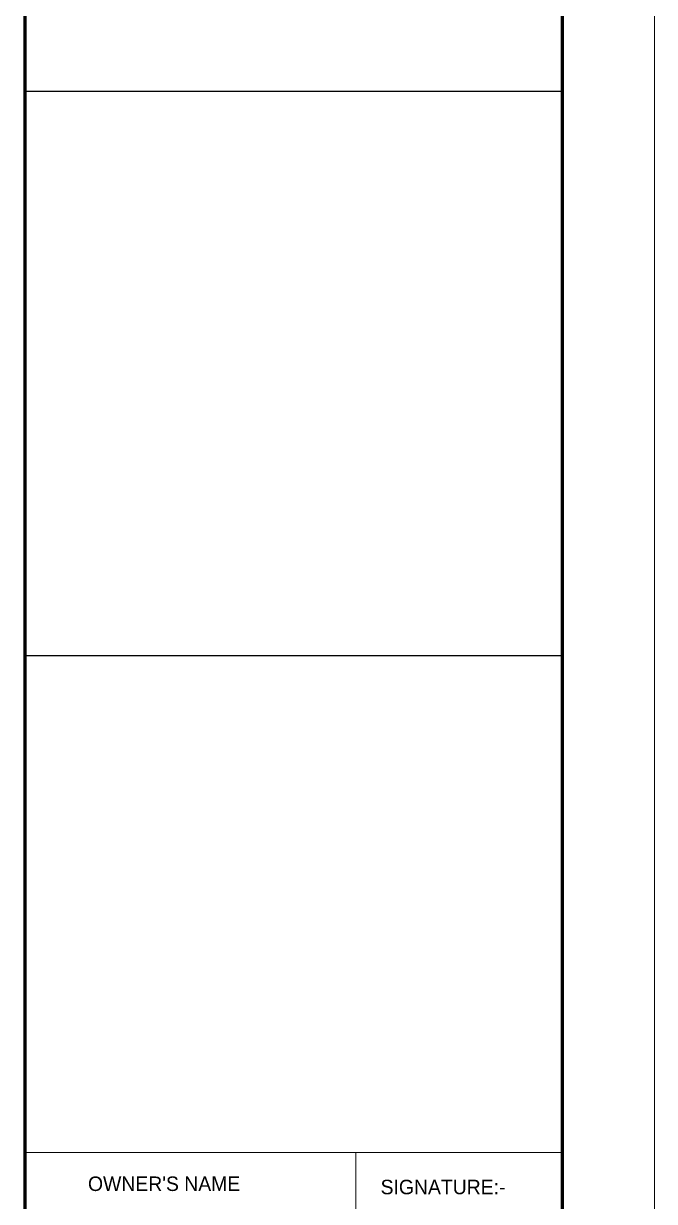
# Model space of a CAD drawing. Header units: inches. Extents: x -12073856 to 12321241, y -1226296 to 1319224.
# Drawn here: x 130906 to 131261, y 48463 to 49127 of the extents above; entities that cross this region are included whole.
import ezdxf

# ---------------------------------------------------------------- set-up
doc = ezdxf.new("R2010")
doc.units = ezdxf.units.IN
doc.header["$MEASUREMENT"] = 0
for name, color, linetype, lineweight in [('BORDER', 7, 'Continuous', 60), ('Sill', 4, 'Continuous', 0), ('Window', 3, 'Continuous', 0)]:
    doc.layers.add(name, color=color, linetype=linetype, lineweight=lineweight)
doc.styles.add('PAGE LAYOUT', font='comic.ttf', dxfattribs={"height": 8})

msp = doc.modelspace()

# ---------------------------------------------------------------- linework, layer by layer
at = {"layer": 'BORDER'}
msp.add_line((130906.68, 48158.34), (130906.68, 50247.19), dxfattribs=at)
at = {"layer": 'BORDER', "lineweight": 25}
for p, q in [((131209.5, 49088.44), (130906.68, 49088.44)), ((131209.5, 48770.19), (130906.68, 48770.19))]:
    msp.add_line(p, q, dxfattribs=at)
at = {"layer": 'BORDER'}
msp.add_lwpolyline([(131209.5, 50247.19), (131209.5, 48156.34), (128146.66, 48156.34), (128146.66, 50247.19)], close=True, dxfattribs=at)
at = {"layer": 'Window'}
for p, q in [((130906.68, 48490.12), (131209.5, 48490.12)), ((131093.15, 48490.12), (131093.15, 48408.9))]:
    msp.add_line(p, q, dxfattribs=at)
msp.add_lwpolyline([(131261.5, 50299.19), (131261.5, 48104.34), (128094.66, 48104.34), (128094.66, 50299.19)], close=True, dxfattribs=at)

# ---------------------------------------------------------------- texts
at = {"layer": 'Sill', "char_height": 8.1728, "width": 144.86, "attachment_point": 1, "style": 'PAGE LAYOUT'}
for s, insert in [("OWNER'S NAME", (130942.07, 48476.67)), ('SIGNATURE:-', (131107.07, 48474.83))]:
    msp.add_mtext(s, dxfattribs=dict(at, insert=insert))

doc.saveas('drawing.dxf')
